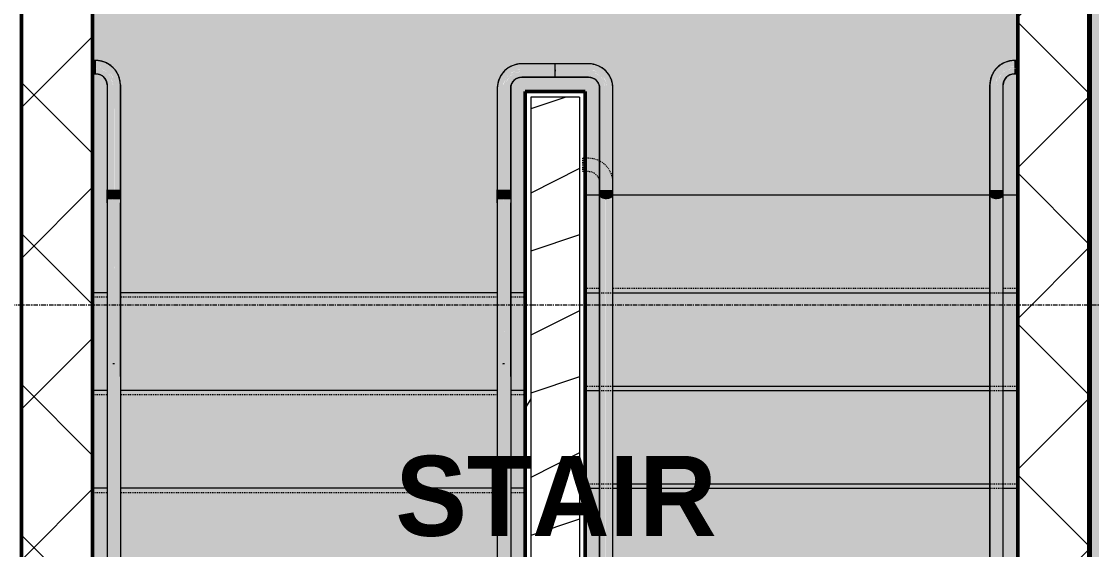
# Model space of a CAD drawing. Header units: inches. Extents: x -4218 to -1814, y 9706 to 12426.
# Drawn here: x -2640.3 to -2520, y 10139.7 to 10199.1 of the extents above; entities that cross this region are included whole.
import ezdxf

# ---------------------------------------------------------------- set-up
doc = ezdxf.new("R2010")
doc.units = ezdxf.units.IN
doc.header["$MEASUREMENT"] = 0
doc.linetypes.add('Grid Line 1_2_', pattern=[0.875, 0.5, -0.125, 0.125, -0.125])
doc.linetypes.add('Overhead 1_16_', pattern=[0.101562, 0.0625, -0.039062])
for name, color, linetype, lineweight in [('0-1', 7, 'Continuous', 5), ('0-5', 7, 'Continuous', 9), ('A-AREA-IDEN', 2, 'Continuous', 9), ('A-FLOR-1', 10, 'Continuous', 13), ('A-FLOR-HRAL-1', 7, 'Continuous', 9), ('A-FLOR-HRAL-3', 55, 'Continuous', 9), ('A-FLOR-HRAL-4', 7, 'Overhead 1_16_', 9), ('A-WALL', 113, 'Continuous', 13), ('A-WALL-10', 113, 'Continuous', 5), ('A-WALL-11', 113, 'Continuous', 50), ('A-WALL-3', 250, 'Continuous', 50), ('A-WALL-4', 10, 'Continuous', 13), ('A-WALL-PATT-1', 7, 'Continuous', 9), ('A-WALL-PATT-2', 53, 'Continuous', 9), ('A-WALL-PATT-5', 45, 'Continuous', 9), ('A-WALL-PATT-6', 111, 'Continuous', 9), ('I-WALL-1', 250, 'Continuous', 50), ('S-GRID-1', 1, 'Grid Line 1_2_', 9), ('S-STRS-2', 21, 'Continuous', 5), ('S-STRS-3', 7, 'Continuous', 9), ('S-STRS-4', 7, 'Overhead 1_16_', 9), ('S-STRS-MBND-1', 7, 'Overhead 1_16_', 9)]:
    doc.layers.add(name, color=color, linetype=linetype, lineweight=lineweight)
doc.layers.add('A-AREA-PATT-4', color=7, linetype='Continuous', lineweight=9, transparency=1)
doc.styles.add('Century Gothic_B', font='GOTHICB.TTF', dxfattribs={"height": 9})
pattern_1 = [(45, (0, 0), (-8.485281, 8.485281), []), (135, (0, 0), (-8.485281, -8.485281), [])]
pattern_2 = [(0, (0, 0), (30.72, 7.68), [1.267, -21.773, 1.267, -21.773, -122.88]), (0, (0, 0), (30.72, 7.68), [-46.08, 1.267, -44.813, 1.267, -21.773, -53.76]), (0, (0, 0), (30.72, 7.68), [-115.2, 1.267, -14.093, 1.267, -37.133]), (120, (11.52, 3.84), (-22.011075, 22.7643004), [1.267, -21.773, 1.267, -21.773, -122.88]), (120, (11.52, 3.84), (-22.011075, 22.7643004), [-46.08, 1.267, -44.813, 1.267, -21.773, -53.76]), (120, (11.52, 3.84), (-22.011075, 22.7643004), [-115.2, 1.267, -14.093, 1.267, -37.133]), (240, (15.36, 19.2), (-8.708925, -30.4443004), [1.267, -21.773, 1.267, -21.773, -122.88]), (240, (15.36, 19.2), (-8.708925, -30.4443004), [-46.08, 1.267, -44.813, 1.267, -21.773, -53.76]), (240, (15.36, 19.2), (-8.708925, -30.4443004), [-115.2, 1.267, -14.093, 1.267, -37.133])]

# ---------------------------------------------------------------- blocks, each defined once
blk = doc.blocks.new('CTR - 1st Phase - Shell_rvt-1-FLOOR PLAN - 2ND FLOOR')
at = {"layer": 'S-GRID-1'}
blk.add_line((-1814.21, 10167.19), (-4168.71, 10167.19), dxfattribs=at)
blk = doc.blocks.new('Top Rail Type - Top Rail_Internal_-2385019-FLOOR PLAN - 2ND FLOOR')
at = {"layer": 'A-FLOR-HRAL-1'}
for points in [[(-2580.32, 10193.5), (-2576.57, 10193.5), (-2576.57, 10193.68), (-2580.32, 10193.68), (-2580.32, 10193.59)], [(-2574.48, 10180.16), (-2574.48, 10191.59), (-2574.66, 10191.59), (-2574.66, 10180.16), (-2574.57, 10180.16)], [(-2574.57, 10179.11), (-2574.2, 10179.16), (-2573.92, 10179.3), (-2573.82, 10179.5), (-2573.89, 10180.16), (-2575.32, 10180.16), (-2575.26, 10179.35), (-2575.1, 10179.22), (-2574.77, 10179.12), (-2574.67, 10179.11)], [(-2574.57, 10080.59), (-2574.5, 10080.59), (-2574.5, 10179.11), (-2573.82, 10179.12), (-2573.85, 10179.4), (-2574.04, 10179.22), (-2574.38, 10179.12), (-2574.77, 10179.12), (-2575.1, 10179.22), (-2575.3, 10179.4), (-2575.32, 10179.4), (-2575.3, 10179.11), (-2574.65, 10179.11), (-2574.65, 10080.59)]]:
    blk.add_hatch(color=256, dxfattribs=at).paths.add_polyline_path(points, flags=0)
h = blk.add_hatch(color=256, dxfattribs=at)
h.paths.add_polyline_path([(-2574.63, 10191.59), (-2574.49, 10191.59), (-2574.52, 10192.12), (-2575.01, 10193), (-2575.03, 10193.01), (-2575.42, 10193.37), (-2575.55, 10193.41), (-2576.26, 10193.68), (-2576.57, 10193.67), (-2576.57, 10193.5), (-2575.77, 10193.29), (-2575.49, 10193.13), (-2575.32, 10193.01), (-2575.1, 10192.82), (-2574.88, 10192.38), (-2574.75, 10192.03), (-2574.72, 10191.82), (-2574.66, 10191.59)], flags=0)
h.paths.add_polyline_path([(-2574.63, 10193.53), (-2575.08, 10193.85), (-2574.68, 10193.57)], flags=0)
h.paths.add_polyline_path([(-2574.03, 10192.64), (-2574.57, 10193.47), (-2574.4, 10193.2), (-2574.04, 10192.66)], flags=0)
for p, q in [((-2576.57, 10194.34), (-2580.32, 10194.34)), ((-2580.32, 10193.5), (-2580.32, 10193.68)), ((-2580.32, 10192.84), (-2576.57, 10192.84)), ((-2575.32, 10191.59), (-2575.32, 10180.16)), ((-2573.82, 10180.16), (-2573.82, 10191.59)), ((-2575.32, 10179.5), (-2575.32, 10080.98)), ((-2573.82, 10080.98), (-2573.82, 10179.5))]:
    blk.add_line(p, q, dxfattribs=at)
at = {"layer": 'A-FLOR-HRAL-1', "flags": 128}
for points in [[(-2573.82, 10191.59), (-2573.83, 10191.7), (-2573.83, 10191.81), (-2573.84, 10191.92), (-2573.86, 10192.03), (-2573.88, 10192.14), (-2573.9, 10192.24), (-2573.93, 10192.35), (-2573.96, 10192.45), (-2574, 10192.56), (-2574.04, 10192.66), (-2574.09, 10192.76), (-2574.13, 10192.86), (-2574.19, 10192.96), (-2574.24, 10193.05), (-2574.3, 10193.14), (-2574.37, 10193.23), (-2574.44, 10193.32), (-2574.51, 10193.4), (-2574.58, 10193.48), (-2574.66, 10193.56), (-2574.74, 10193.64), (-2574.82, 10193.71), (-2574.91, 10193.78), (-2575, 10193.84), (-2575.09, 10193.9), (-2575.18, 10193.96), (-2575.28, 10194.01), (-2575.38, 10194.06), (-2575.48, 10194.11), (-2575.58, 10194.15), (-2575.68, 10194.19), (-2575.79, 10194.22), (-2575.89, 10194.25), (-2576, 10194.28), (-2576.11, 10194.3), (-2576.22, 10194.32), (-2576.32, 10194.33), (-2576.43, 10194.34), (-2576.54, 10194.34), (-2576.57, 10194.34)], [(-2576.57, 10192.84), (-2576.52, 10192.84), (-2576.47, 10192.84), (-2576.42, 10192.83), (-2576.37, 10192.82), (-2576.33, 10192.81), (-2576.28, 10192.8), (-2576.23, 10192.79), (-2576.18, 10192.78), (-2576.13, 10192.76), (-2576.09, 10192.74), (-2576.04, 10192.72), (-2576, 10192.7), (-2575.95, 10192.67), (-2575.91, 10192.65), (-2575.87, 10192.62), (-2575.83, 10192.59), (-2575.79, 10192.56), (-2575.75, 10192.53), (-2575.71, 10192.5), (-2575.68, 10192.46), (-2575.64, 10192.42), (-2575.61, 10192.39), (-2575.58, 10192.35), (-2575.55, 10192.31), (-2575.52, 10192.26), (-2575.5, 10192.22), (-2575.47, 10192.18), (-2575.45, 10192.13), (-2575.43, 10192.09), (-2575.41, 10192.04), (-2575.39, 10192), (-2575.38, 10191.95), (-2575.36, 10191.9), (-2575.35, 10191.85), (-2575.34, 10191.8), (-2575.33, 10191.75), (-2575.33, 10191.7), (-2575.33, 10191.65), (-2575.32, 10191.6), (-2575.32, 10191.59)], [(-2575.32, 10180.16), (-2575.32, 10180.11), (-2575.32, 10180.06), (-2575.32, 10180.01), (-2575.32, 10179.96), (-2575.32, 10179.91), (-2575.32, 10179.86), (-2575.32, 10179.81), (-2575.32, 10179.76), (-2575.32, 10179.72), (-2575.32, 10179.67), (-2575.32, 10179.63), (-2575.32, 10179.58), (-2575.32, 10179.54), (-2575.32, 10179.5)], [(-2573.82, 10179.5), (-2573.82, 10179.54), (-2573.82, 10179.59), (-2573.82, 10179.63), (-2573.82, 10179.68), (-2573.82, 10179.72), (-2573.82, 10179.77), (-2573.82, 10179.82), (-2573.82, 10179.87), (-2573.82, 10179.92), (-2573.82, 10179.97), (-2573.82, 10180.02), (-2573.82, 10180.07), (-2573.82, 10180.12), (-2573.82, 10180.16)]]:
    blk.add_lwpolyline(points, dxfattribs=at)
blk = doc.blocks.new('Top Rail Type - Top Rail_Internal_-V248-FLOOR PLAN - 2ND FLOOR')
at = {"layer": 'A-FLOR-HRAL-1'}
h = blk.add_hatch(color=256, dxfattribs=at)
h.paths.add_polyline_path([(-2577.77, 10192.84), (-2576.57, 10192.84), (-2576.57, 10193.5), (-2580.32, 10193.5), (-2580.32, 10192.84)], flags=0)
h.paths.add_polyline_path([(-2576.57, 10193.68), (-2576.57, 10194.34), (-2580.32, 10194.34), (-2580.32, 10193.68), (-2577.77, 10193.68)], flags=0)
h = blk.add_hatch(color=256, dxfattribs=at)
h.paths.add_polyline_path([(-2573.93, 10191.59), (-2573.82, 10191.59), (-2574.04, 10192.66), (-2574.63, 10193.53), (-2575.52, 10194.13), (-2576.57, 10194.34), (-2576.57, 10193.68), (-2576.05, 10193.65), (-2575.55, 10193.41), (-2575.55, 10193.45), (-2575.23, 10193.22), (-2574.77, 10192.67), (-2574.69, 10192.53), (-2574.62, 10192.32), (-2574.49, 10192.03), (-2574.49, 10191.59), (-2574.03, 10191.59)], flags=0)
h.paths.add_polyline_path([(-2575.1, 10191.59), (-2574.66, 10191.59), (-2574.88, 10192.38), (-2575.22, 10192.94), (-2576.02, 10193.4), (-2576.16, 10193.43), (-2576.4, 10193.46), (-2576.57, 10193.46), (-2576.57, 10192.84), (-2575.95, 10192.67), (-2575.49, 10192.21), (-2575.3, 10191.59), (-2575.22, 10191.59)], flags=0)
h = blk.add_hatch(color=256, dxfattribs=at)
h.paths.add_polyline_path([(-2574.48, 10180.16), (-2573.82, 10180.16), (-2573.82, 10191.59), (-2574.48, 10191.59), (-2574.48, 10180.16)], flags=0)
h.paths.add_polyline_path([(-2574.67, 10180.16), (-2574.66, 10180.16), (-2574.66, 10191.59), (-2575.32, 10191.59), (-2575.32, 10180.16), (-2574.78, 10180.16)], flags=0)
h = blk.add_hatch(color=256, dxfattribs=at)
h.paths.add_polyline_path([(-2573.82, 10069.59), (-2573.82, 10179.11), (-2574.5, 10179.11), (-2574.5, 10069.59), (-2574.38, 10069.59)], flags=0)
h.paths.add_polyline_path([(-2574.65, 10069.59), (-2574.67, 10179.11), (-2575.32, 10179.11), (-2575.32, 10069.59), (-2574.77, 10069.59)], flags=0)
for p, q in [((-2580.32, 10192.84), (-2580.32, 10194.34)), ((-2576.57, 10194.34), (-2580.32, 10194.34)), ((-2576.57, 10192.84), (-2580.32, 10192.84)), ((-2575.32, 10180.16), (-2575.32, 10191.59)), ((-2573.82, 10180.16), (-2573.82, 10191.59)), ((-2575.32, 10179.11), (-2575.32, 10180.16)), ((-2573.82, 10179.11), (-2573.82, 10180.16)), ((-2575.32, 10069.59), (-2575.32, 10179.11)), ((-2573.82, 10069.59), (-2573.82, 10179.11))]:
    blk.add_line(p, q, dxfattribs=at)
for radius in [2.75, 1.25]:
    blk.add_arc((-2576.57, 10191.59), radius, 0, 90, dxfattribs=at)
blk = doc.blocks.new('Top Rail Type - Top Rail_Internal_-2385021-FLOOR PLAN - 2ND FLOOR')
at = {"layer": 'A-FLOR-HRAL-1'}
for points in [[(-2586.07, 10191.59), (-2585.98, 10191.59), (-2585.77, 10192.39), (-2585.66, 10192.62), (-2585.56, 10192.74), (-2585.39, 10193.01), (-2584.86, 10193.28), (-2584.52, 10193.41), (-2584.1, 10193.49), (-2584.1, 10193.67), (-2584.6, 10193.65), (-2585.49, 10193.15), (-2585.5, 10193.13), (-2585.85, 10192.74), (-2585.89, 10192.62), (-2586.15, 10191.9), (-2586.15, 10191.59)], [(-2584.07, 10193.5), (-2580.32, 10193.5), (-2580.32, 10193.68), (-2584.07, 10193.68), (-2584.07, 10193.59)], [(-2585.98, 10180.17), (-2585.98, 10191.59), (-2586.16, 10191.59), (-2586.16, 10180.17), (-2586.07, 10180.17)], [(-2586, 10179.09), (-2585.98, 10179.1), (-2585.32, 10179.1), (-2585.35, 10180.17), (-2586.82, 10180.17), (-2586.78, 10179.1), (-2586, 10179.09)], [(-2586.18, 10160.57), (-2586.07, 10160.58), (-2585.97, 10160.58), (-2586, 10178.76), (-2586, 10179.09), (-2586.15, 10179.09), (-2586.18, 10160.58)]]:
    blk.add_hatch(color=256, dxfattribs=at).paths.add_polyline_path(points, flags=0)
for p, q in [((-2580.32, 10194.34), (-2584.07, 10194.34)), ((-2580.32, 10193.68), (-2580.32, 10193.5)), ((-2584.07, 10192.84), (-2580.32, 10192.84)), ((-2586.82, 10191.59), (-2586.82, 10180.17)), ((-2585.32, 10180.17), (-2585.32, 10191.59)), ((-2586.82, 10178.7), (-2586.82, 10159.18)), ((-2585.32, 10159.18), (-2585.32, 10178.7))]:
    blk.add_line(p, q, dxfattribs=at)
at = {"layer": 'A-FLOR-HRAL-1', "flags": 128}
for points in [[(-2584.07, 10194.34), (-2584.18, 10194.34), (-2584.29, 10194.33), (-2584.4, 10194.32), (-2584.51, 10194.3), (-2584.62, 10194.28), (-2584.73, 10194.26), (-2584.83, 10194.23), (-2584.94, 10194.2), (-2585.04, 10194.16), (-2585.14, 10194.12), (-2585.25, 10194.08), (-2585.34, 10194.03), (-2585.44, 10193.98), (-2585.53, 10193.92), (-2585.63, 10193.86), (-2585.72, 10193.8), (-2585.8, 10193.73), (-2585.89, 10193.66), (-2585.97, 10193.58), (-2586.05, 10193.51), (-2586.12, 10193.42), (-2586.19, 10193.34), (-2586.26, 10193.26), (-2586.33, 10193.17), (-2586.39, 10193.08), (-2586.45, 10192.98), (-2586.5, 10192.89), (-2586.55, 10192.79), (-2586.59, 10192.69), (-2586.64, 10192.59), (-2586.67, 10192.48), (-2586.71, 10192.38), (-2586.74, 10192.27), (-2586.76, 10192.16), (-2586.78, 10192.06), (-2586.8, 10191.95), (-2586.81, 10191.84), (-2586.82, 10191.73), (-2586.82, 10191.62), (-2586.82, 10191.59)], [(-2585.32, 10191.59), (-2585.32, 10191.64), (-2585.32, 10191.69), (-2585.31, 10191.74), (-2585.31, 10191.79), (-2585.3, 10191.84), (-2585.29, 10191.89), (-2585.28, 10191.93), (-2585.26, 10191.98), (-2585.24, 10192.03), (-2585.23, 10192.08), (-2585.2, 10192.12), (-2585.18, 10192.17), (-2585.16, 10192.21), (-2585.13, 10192.25), (-2585.11, 10192.3), (-2585.08, 10192.34), (-2585.05, 10192.38), (-2585.01, 10192.41), (-2584.98, 10192.45), (-2584.94, 10192.49), (-2584.91, 10192.52), (-2584.87, 10192.55), (-2584.83, 10192.58), (-2584.79, 10192.61), (-2584.75, 10192.64), (-2584.71, 10192.67), (-2584.66, 10192.69), (-2584.62, 10192.71), (-2584.57, 10192.74), (-2584.53, 10192.75), (-2584.48, 10192.77), (-2584.43, 10192.79), (-2584.38, 10192.8), (-2584.34, 10192.81), (-2584.29, 10192.82), (-2584.24, 10192.83), (-2584.19, 10192.83), (-2584.14, 10192.84), (-2584.09, 10192.84), (-2584.07, 10192.84)], [(-2586.82, 10178.7), (-2586.82, 10178.79), (-2586.82, 10178.89), (-2586.82, 10178.99), (-2586.82, 10179.09), (-2586.82, 10179.19), (-2586.82, 10179.29), (-2586.82, 10179.4), (-2586.82, 10179.51), (-2586.82, 10179.61), (-2586.82, 10179.72), (-2586.82, 10179.83), (-2586.82, 10179.94), (-2586.82, 10180.05), (-2586.82, 10180.16), (-2586.82, 10180.17)], [(-2585.32, 10180.17), (-2585.32, 10180.06), (-2585.32, 10179.95), (-2585.32, 10179.84), (-2585.32, 10179.73), (-2585.32, 10179.62), (-2585.32, 10179.51), (-2585.32, 10179.41), (-2585.32, 10179.3), (-2585.32, 10179.2), (-2585.32, 10179.1), (-2585.32, 10179), (-2585.32, 10178.9), (-2585.32, 10178.8), (-2585.32, 10178.71), (-2585.32, 10178.7)], [(-2586, 10160.58), (-2586.15, 10160.58), (-2586.22, 10160.56)]]:
    blk.add_lwpolyline(points, dxfattribs=at)
blk = doc.blocks.new('Top Rail Type - Top Rail_Internal_-V252-FLOOR PLAN - 2ND FLOOR')
at = {"layer": 'A-FLOR-HRAL-1'}
h = blk.add_hatch(color=256, dxfattribs=at)
h.paths.add_polyline_path([(-2586.82, 10191.59), (-2586.15, 10191.59), (-2586.13, 10192.12), (-2585.89, 10192.62), (-2585.94, 10192.62), (-2585.71, 10192.93), (-2585.15, 10193.4), (-2584.93, 10193.48), (-2584.52, 10193.67), (-2584.07, 10193.68), (-2584.07, 10194.34), (-2585.13, 10194.13), (-2586.02, 10193.53), (-2586.61, 10192.64), (-2586.8, 10191.72)], flags=0)
h.paths.add_polyline_path([(-2585.94, 10191.59), (-2585.32, 10191.59), (-2585.16, 10192.21), (-2584.7, 10192.67), (-2584.07, 10192.84), (-2584.1, 10193.49), (-2584.86, 10193.28), (-2585.43, 10192.94), (-2585.88, 10192.14), (-2585.91, 10192), (-2585.94, 10191.76), (-2585.98, 10191.59)], flags=0)
h = blk.add_hatch(color=256, dxfattribs=at)
h.paths.add_polyline_path([(-2580.32, 10192.84), (-2580.32, 10193.5), (-2584.07, 10193.5), (-2584.07, 10192.84), (-2581.99, 10192.84)], flags=0)
h.paths.add_polyline_path([(-2580.32, 10193.68), (-2580.32, 10194.34), (-2584.07, 10194.34), (-2584.07, 10193.68), (-2581.99, 10193.68)], flags=0)
h = blk.add_hatch(color=256, dxfattribs=at)
h.paths.add_polyline_path([(-2586.24, 10180.17), (-2586.16, 10180.17), (-2586.16, 10191.59), (-2586.82, 10191.59), (-2586.82, 10180.17), (-2586.32, 10180.17)], flags=0)
h.paths.add_polyline_path([(-2585.92, 10180.17), (-2585.32, 10180.17), (-2585.32, 10191.59), (-2585.98, 10191.59), (-2585.98, 10180.17)], flags=0)
blk.add_hatch(color=256, dxfattribs=at).paths.add_polyline_path([(-2586.82, 10123.47), (-2585.32, 10124.17), (-2585.32, 10179.1), (-2586, 10179.09), (-2585.97, 10160.57), (-2586.18, 10160.59), (-2586.15, 10178.76), (-2586.17, 10179.1), (-2586.82, 10179.1), (-2586.82, 10124.04)], flags=0)
for p, q in [((-2580.32, 10194.34), (-2584.07, 10194.34)), ((-2580.32, 10192.84), (-2580.32, 10194.34)), ((-2580.32, 10192.84), (-2584.07, 10192.84)), ((-2586.82, 10191.59), (-2586.82, 10180.17)), ((-2585.32, 10191.59), (-2585.32, 10180.17)), ((-2586.82, 10180.17), (-2586.82, 10179.1)), ((-2585.32, 10180.17), (-2585.32, 10179.1)), ((-2586.82, 10179.1), (-2586.82, 10123.47)), ((-2585.32, 10179.1), (-2585.32, 10124.17))]:
    blk.add_line(p, q, dxfattribs=at)
for radius in [2.75, 1.25]:
    blk.add_arc((-2584.07, 10191.59), radius, 90, 180, dxfattribs=at)
at = {"layer": 'A-FLOR-HRAL-4'}
for p, q in [((-2577.2, 10182.21), (-2577.2, 10183.71)), ((-2576.57, 10183.71), (-2577.2, 10183.71)), ((-2576.57, 10182.21), (-2577.2, 10182.21)), ((-2575.32, 10169.17), (-2575.32, 10180.96)), ((-2573.82, 10169.17), (-2573.82, 10180.96)), ((-2575.32, 10168.1), (-2575.32, 10169.17)), ((-2573.82, 10168.1), (-2573.82, 10169.17)), ((-2575.32, 10069.59), (-2575.32, 10168.1)), ((-2573.82, 10069.59), (-2573.82, 10168.1))]:
    blk.add_line(p, q, dxfattribs=at)
for radius in [2.75, 1.25]:
    blk.add_arc((-2576.57, 10180.96), radius, 0, 90, dxfattribs=at)
blk = doc.blocks.new('Top Rail Type - Top Rail_Internal_-2364897-FLOOR PLAN - 2ND FLOOR')
at = {"layer": 'A-FLOR-HRAL-1'}
h = blk.add_hatch(color=256, dxfattribs=at)
h.paths.add_polyline_path([(-2629.95, 10191.96), (-2629.87, 10191.96), (-2629.9, 10192.5), (-2630.39, 10193.38), (-2630.41, 10193.39), (-2630.8, 10193.74), (-2630.92, 10193.78), (-2631.66, 10194.06), (-2631.95, 10194.04), (-2631.95, 10193.87), (-2631.14, 10193.66), (-2630.87, 10193.5), (-2630.7, 10193.38), (-2630.48, 10193.2), (-2630.26, 10192.75), (-2630.12, 10192.41), (-2630.09, 10192.21), (-2630, 10191.96)], flags=0)
h.paths.add_polyline_path([(-2629.41, 10193.02), (-2629.97, 10193.86), (-2629.71, 10193.46), (-2629.42, 10193.03)], flags=0)
h.paths.add_polyline_path([(-2630, 10193.91), (-2630.46, 10194.24), (-2630.11, 10193.98)], flags=0)
for points in [[(-2632.32, 10193.87), (-2631.95, 10193.87), (-2631.95, 10194.06), (-2632.32, 10194.04), (-2632.32, 10193.9)], [(-2630.04, 10180.17), (-2629.86, 10180.17), (-2629.86, 10191.96), (-2630.04, 10191.96), (-2630.04, 10180.32)], [(-2629.87, 10179.09), (-2629.85, 10179.1), (-2629.2, 10179.1), (-2629.22, 10180.17), (-2630.7, 10180.17), (-2630.66, 10179.1), (-2629.87, 10179.09)], [(-2630.06, 10160.57), (-2629.95, 10160.58), (-2629.84, 10160.58), (-2629.87, 10178.76), (-2629.87, 10179.09), (-2630.03, 10179.09), (-2630.06, 10160.58)]]:
    blk.add_hatch(color=256, dxfattribs=at).paths.add_polyline_path(points, flags=0)
at = {"layer": 'A-FLOR-HRAL-3'}
blk.add_hatch(color=256, dxfattribs=at).paths.add_polyline_path([(-2629.84, 10160.57), (-2629.95, 10160.58), (-2629.87, 10160.57)], flags=0)
at = {"layer": 'A-FLOR-HRAL-1'}
for p, q in [((-2631.95, 10194.71), (-2632.32, 10194.71)), ((-2632.32, 10193.21), (-2631.95, 10193.21)), ((-2630.7, 10191.96), (-2630.7, 10180.17)), ((-2629.2, 10180.17), (-2629.2, 10191.96)), ((-2630.7, 10178.7), (-2630.7, 10159.18)), ((-2629.2, 10159.18), (-2629.2, 10178.7)), ((-2629.87, 10160.58), (-2630.03, 10160.58))]:
    blk.add_line(p, q, dxfattribs=at)
at = {"layer": 'A-FLOR-HRAL-1', "flags": 128}
for points in [[(-2629.2, 10191.96), (-2629.2, 10192.07), (-2629.21, 10192.18), (-2629.22, 10192.29), (-2629.23, 10192.4), (-2629.25, 10192.51), (-2629.28, 10192.62), (-2629.31, 10192.72), (-2629.34, 10192.83), (-2629.38, 10192.93), (-2629.42, 10193.04), (-2629.46, 10193.14), (-2629.51, 10193.23), (-2629.56, 10193.33), (-2629.62, 10193.43), (-2629.68, 10193.52), (-2629.74, 10193.61), (-2629.81, 10193.69), (-2629.88, 10193.78), (-2629.96, 10193.86), (-2630.03, 10193.94), (-2630.11, 10194.01), (-2630.2, 10194.08), (-2630.28, 10194.15), (-2630.37, 10194.22), (-2630.46, 10194.28), (-2630.56, 10194.34), (-2630.65, 10194.39), (-2630.75, 10194.44), (-2630.85, 10194.49), (-2630.95, 10194.53), (-2631.06, 10194.57), (-2631.16, 10194.6), (-2631.27, 10194.63), (-2631.37, 10194.65), (-2631.48, 10194.67), (-2631.59, 10194.69), (-2631.7, 10194.7), (-2631.81, 10194.71), (-2631.92, 10194.71), (-2631.95, 10194.71)], [(-2631.95, 10193.21), (-2631.9, 10193.21), (-2631.85, 10193.21), (-2631.8, 10193.21), (-2631.75, 10193.2), (-2631.7, 10193.19), (-2631.65, 10193.18), (-2631.6, 10193.17), (-2631.56, 10193.15), (-2631.51, 10193.13), (-2631.46, 10193.12), (-2631.42, 10193.1), (-2631.37, 10193.07), (-2631.33, 10193.05), (-2631.28, 10193.02), (-2631.24, 10193), (-2631.2, 10192.97), (-2631.16, 10192.94), (-2631.12, 10192.9), (-2631.09, 10192.87), (-2631.05, 10192.84), (-2631.02, 10192.8), (-2630.99, 10192.76), (-2630.95, 10192.72), (-2630.92, 10192.68), (-2630.9, 10192.64), (-2630.87, 10192.6), (-2630.85, 10192.55), (-2630.82, 10192.51), (-2630.8, 10192.46), (-2630.78, 10192.42), (-2630.77, 10192.37), (-2630.75, 10192.32), (-2630.74, 10192.27), (-2630.73, 10192.23), (-2630.72, 10192.18), (-2630.71, 10192.13), (-2630.7, 10192.08), (-2630.7, 10192.03), (-2630.7, 10191.98), (-2630.7, 10191.96)], [(-2630.7, 10178.7), (-2630.7, 10178.79), (-2630.7, 10178.89), (-2630.7, 10178.99), (-2630.7, 10179.09), (-2630.7, 10179.19), (-2630.7, 10179.29), (-2630.7, 10179.4), (-2630.7, 10179.51), (-2630.7, 10179.61), (-2630.7, 10179.72), (-2630.7, 10179.83), (-2630.7, 10179.94), (-2630.7, 10180.05), (-2630.7, 10180.16), (-2630.7, 10180.17)], [(-2629.2, 10180.17), (-2629.2, 10180.06), (-2629.2, 10179.95), (-2629.2, 10179.84), (-2629.2, 10179.73), (-2629.2, 10179.62), (-2629.2, 10179.51), (-2629.2, 10179.41), (-2629.2, 10179.3), (-2629.2, 10179.2), (-2629.2, 10179.1), (-2629.2, 10179), (-2629.2, 10178.9), (-2629.2, 10178.8), (-2629.2, 10178.71), (-2629.2, 10178.7)]]:
    blk.add_lwpolyline(points, dxfattribs=at)
blk = doc.blocks.new('Top Rail Type - Top Rail_Internal_-V253-FLOOR PLAN - 2ND FLOOR')
at = {"layer": 'A-FLOR-HRAL-1'}
h = blk.add_hatch(color=256, dxfattribs=at)
h.paths.add_polyline_path([(-2632.32, 10193.21), (-2631.95, 10193.21), (-2631.95, 10193.87), (-2632.32, 10193.83), (-2632.32, 10193.31)], flags=0)
h.paths.add_polyline_path([(-2632.32, 10194.06), (-2631.95, 10194.06), (-2631.95, 10194.71), (-2632.32, 10194.71), (-2632.32, 10194.21)], flags=0)
h = blk.add_hatch(color=256, dxfattribs=at)
h.paths.add_polyline_path([(-2630.09, 10191.96), (-2630.04, 10191.96), (-2630.26, 10192.75), (-2630.59, 10193.32), (-2631.4, 10193.77), (-2631.51, 10193.8), (-2631.78, 10193.84), (-2631.95, 10193.84), (-2631.95, 10193.21), (-2631.32, 10193.05), (-2630.87, 10192.59), (-2630.7, 10191.96), (-2630.09, 10191.96)], flags=0)
h.paths.add_polyline_path([(-2629.41, 10191.96), (-2629.2, 10191.96), (-2629.42, 10193.03), (-2630, 10193.91), (-2630.9, 10194.51), (-2631.95, 10194.71), (-2631.95, 10194.06), (-2631.41, 10194.02), (-2631.42, 10193.98), (-2630.63, 10193.61), (-2630.31, 10193.27), (-2630.07, 10192.91), (-2630, 10192.7), (-2629.87, 10192.38), (-2629.87, 10191.96), (-2629.42, 10191.96)], flags=0)
h = blk.add_hatch(color=256, dxfattribs=at)
h.paths.add_polyline_path([(-2630.05, 10180.17), (-2630.04, 10180.17), (-2630.04, 10191.96), (-2630.7, 10191.96), (-2630.7, 10180.17), (-2630.07, 10180.17)], flags=0)
h.paths.add_polyline_path([(-2629.79, 10180.17), (-2629.2, 10180.17), (-2629.2, 10191.96), (-2629.86, 10191.96), (-2629.85, 10180.17), (-2629.79, 10180.17)], flags=0)
blk.add_hatch(color=256, dxfattribs=at).paths.add_polyline_path([(-2630.7, 10103.01), (-2629.2, 10103.71), (-2629.2, 10179.1), (-2629.87, 10179.09), (-2629.84, 10160.57), (-2630.06, 10160.58), (-2630.03, 10178.76), (-2630.05, 10179.1), (-2630.7, 10179.1), (-2630.7, 10108.38)], flags=0)
for p, q in [((-2632.32, 10194.71), (-2631.95, 10194.71)), ((-2632.32, 10193.21), (-2631.95, 10193.21)), ((-2630.7, 10191.96), (-2630.7, 10180.17)), ((-2629.2, 10191.96), (-2629.2, 10180.17)), ((-2630.7, 10180.17), (-2630.7, 10179.1)), ((-2629.2, 10180.17), (-2629.2, 10179.1)), ((-2630.7, 10179.1), (-2630.7, 10103.01)), ((-2629.2, 10179.1), (-2629.2, 10103.71))]:
    blk.add_line(p, q, dxfattribs=at)
for radius in [2.75, 1.25]:
    blk.add_arc((-2631.95, 10191.96), radius, 0, 90, dxfattribs=at)
blk = doc.blocks.new('Top Rail Type - Top Rail_Internal_-2374953-FLOOR PLAN - 2ND FLOOR')
at = {"layer": 'A-FLOR-HRAL-1'}
for points in [[(-2530.64, 10191.96), (-2530.61, 10191.96), (-2530.4, 10192.77), (-2530.29, 10192.99), (-2530.17, 10193.13), (-2529.95, 10193.42), (-2529.49, 10193.66), (-2529.14, 10193.79), (-2528.86, 10193.84), (-2528.7, 10193.91), (-2528.7, 10194.04), (-2529.23, 10194.02), (-2529.65, 10193.84), (-2529.69, 10193.84), (-2530.3, 10193.33), (-2530.51, 10193.06), (-2530.51, 10192.99), (-2530.78, 10192.28), (-2530.78, 10191.96), (-2530.7, 10191.96)], [(-2528.7, 10193.87), (-2528.32, 10193.91), (-2528.32, 10194.04), (-2528.7, 10194.04), (-2528.7, 10193.91)], [(-2530.79, 10180.16), (-2530.61, 10180.16), (-2530.61, 10191.96), (-2530.79, 10191.96), (-2530.79, 10186.42)], [(-2530.7, 10179.11), (-2530.32, 10179.16), (-2530.05, 10179.3), (-2529.95, 10179.5), (-2530.01, 10180.16), (-2531.45, 10180.16), (-2531.38, 10179.35), (-2531.23, 10179.22), (-2530.89, 10179.12), (-2530.79, 10179.11)], [(-2530.7, 10070.07), (-2530.62, 10070.09), (-2530.62, 10179.11), (-2529.95, 10179.12), (-2529.97, 10179.4), (-2530.17, 10179.22), (-2530.5, 10179.12), (-2530.89, 10179.12), (-2531.23, 10179.22), (-2531.42, 10179.4), (-2531.45, 10179.4), (-2531.42, 10179.11), (-2530.78, 10179.11), (-2530.78, 10070.08)]]:
    blk.add_hatch(color=256, dxfattribs=at).paths.add_polyline_path(points, flags=0)
for p, q in [((-2528.32, 10194.71), (-2528.7, 10194.71)), ((-2528.7, 10193.21), (-2528.32, 10193.21)), ((-2531.45, 10191.96), (-2531.45, 10180.16)), ((-2529.95, 10180.16), (-2529.95, 10191.96)), ((-2531.45, 10179.5), (-2531.45, 10070.47)), ((-2529.95, 10070.47), (-2529.95, 10179.5))]:
    blk.add_line(p, q, dxfattribs=at)
at = {"layer": 'A-FLOR-HRAL-1', "flags": 128}
for points in [[(-2528.7, 10194.71), (-2528.81, 10194.71), (-2528.92, 10194.71), (-2529.03, 10194.69), (-2529.14, 10194.68), (-2529.25, 10194.66), (-2529.35, 10194.64), (-2529.46, 10194.61), (-2529.56, 10194.57), (-2529.67, 10194.54), (-2529.77, 10194.5), (-2529.87, 10194.45), (-2529.97, 10194.4), (-2530.07, 10194.35), (-2530.16, 10194.29), (-2530.25, 10194.23), (-2530.34, 10194.17), (-2530.43, 10194.1), (-2530.51, 10194.03), (-2530.59, 10193.96), (-2530.67, 10193.88), (-2530.75, 10193.8), (-2530.82, 10193.72), (-2530.89, 10193.63), (-2530.95, 10193.54), (-2531.01, 10193.45), (-2531.07, 10193.36), (-2531.12, 10193.26), (-2531.17, 10193.16), (-2531.22, 10193.06), (-2531.26, 10192.96), (-2531.3, 10192.86), (-2531.33, 10192.75), (-2531.36, 10192.65), (-2531.39, 10192.54), (-2531.41, 10192.43), (-2531.43, 10192.32), (-2531.44, 10192.21), (-2531.45, 10192.1), (-2531.45, 10191.99), (-2531.45, 10191.96)], [(-2529.95, 10191.96), (-2529.95, 10192.01), (-2529.94, 10192.06), (-2529.94, 10192.11), (-2529.93, 10192.16), (-2529.92, 10192.21), (-2529.91, 10192.26), (-2529.9, 10192.31), (-2529.89, 10192.36), (-2529.87, 10192.4), (-2529.85, 10192.45), (-2529.83, 10192.5), (-2529.81, 10192.54), (-2529.78, 10192.59), (-2529.76, 10192.63), (-2529.73, 10192.67), (-2529.7, 10192.71), (-2529.67, 10192.75), (-2529.64, 10192.79), (-2529.6, 10192.83), (-2529.57, 10192.86), (-2529.53, 10192.9), (-2529.5, 10192.93), (-2529.46, 10192.96), (-2529.42, 10192.99), (-2529.37, 10193.02), (-2529.33, 10193.04), (-2529.29, 10193.07), (-2529.24, 10193.09), (-2529.2, 10193.11), (-2529.15, 10193.13), (-2529.1, 10193.15), (-2529.06, 10193.16), (-2529.01, 10193.18), (-2528.96, 10193.19), (-2528.91, 10193.2), (-2528.86, 10193.2), (-2528.81, 10193.21), (-2528.76, 10193.21), (-2528.71, 10193.21), (-2528.7, 10193.21)], [(-2531.45, 10180.16), (-2531.45, 10180.11), (-2531.45, 10180.06), (-2531.45, 10180.01), (-2531.45, 10179.96), (-2531.45, 10179.91), (-2531.45, 10179.86), (-2531.45, 10179.81), (-2531.45, 10179.76), (-2531.45, 10179.72), (-2531.45, 10179.67), (-2531.45, 10179.63), (-2531.45, 10179.58), (-2531.45, 10179.54), (-2531.45, 10179.5)], [(-2529.95, 10179.5), (-2529.95, 10179.54), (-2529.95, 10179.59), (-2529.95, 10179.63), (-2529.95, 10179.68), (-2529.95, 10179.72), (-2529.95, 10179.77), (-2529.95, 10179.82), (-2529.95, 10179.87), (-2529.95, 10179.92), (-2529.95, 10179.97), (-2529.95, 10180.02), (-2529.95, 10180.07), (-2529.95, 10180.12), (-2529.95, 10180.16)]]:
    blk.add_lwpolyline(points, dxfattribs=at)
blk = doc.blocks.new('Top Rail Type - Top Rail_Internal_-V257-FLOOR PLAN - 2ND FLOOR')
at = {"layer": 'A-FLOR-HRAL-1'}
h = blk.add_hatch(color=256, dxfattribs=at)
h.paths.add_polyline_path([(-2530.05, 10191.96), (-2529.95, 10191.96), (-2529.78, 10192.59), (-2529.27, 10193.06), (-2528.7, 10193.21), (-2528.7, 10193.87), (-2529.49, 10193.66), (-2530.05, 10193.32), (-2530.5, 10192.52), (-2530.54, 10192.42), (-2530.57, 10192.14), (-2530.57, 10191.96), (-2530.17, 10191.96)], flags=0)
h.paths.add_polyline_path([(-2531.45, 10191.96), (-2530.78, 10191.96), (-2530.75, 10192.5), (-2530.51, 10192.99), (-2530.56, 10192.99), (-2530.3, 10193.33), (-2529.84, 10193.73), (-2529.64, 10193.85), (-2529.43, 10193.91), (-2529.11, 10194.04), (-2528.7, 10194.04), (-2528.7, 10194.71), (-2529.75, 10194.51), (-2530.7, 10193.83), (-2531.24, 10193.02), (-2531.35, 10192.47)], flags=0)
h = blk.add_hatch(color=256, dxfattribs=at)
h.paths.add_polyline_path([(-2528.7, 10193.21), (-2528.32, 10193.21), (-2528.32, 10193.87), (-2528.7, 10193.84), (-2528.7, 10193.82)], flags=0)
h.paths.add_polyline_path([(-2528.7, 10194.04), (-2528.32, 10194.06), (-2528.32, 10194.71), (-2528.7, 10194.71), (-2528.7, 10194.21)], flags=0)
h = blk.add_hatch(color=256, dxfattribs=at)
h.paths.add_polyline_path([(-2530.79, 10180.16), (-2530.79, 10180.16), (-2530.79, 10191.96), (-2531.45, 10191.96), (-2531.45, 10180.16), (-2530.9, 10180.16)], flags=0)
h.paths.add_polyline_path([(-2530.61, 10180.16), (-2529.95, 10180.16), (-2529.95, 10191.96), (-2530.61, 10191.96), (-2530.61, 10180.68)], flags=0)
h = blk.add_hatch(color=256, dxfattribs=at)
h.paths.add_polyline_path([(-2530.8, 10070.07), (-2530.78, 10070.07), (-2530.79, 10179.11), (-2531.45, 10179.11), (-2531.45, 10070.07)], flags=0)
h.paths.add_polyline_path([(-2530.62, 10070.07), (-2529.95, 10070.07), (-2529.95, 10179.11), (-2530.62, 10179.11), (-2530.62, 10070.47)], flags=0)
for p, q in [((-2528.7, 10194.71), (-2528.32, 10194.71)), ((-2528.7, 10193.21), (-2528.32, 10193.21)), ((-2531.45, 10180.16), (-2531.45, 10191.96)), ((-2529.95, 10180.16), (-2529.95, 10191.96)), ((-2531.45, 10179.11), (-2531.45, 10180.16)), ((-2529.95, 10179.11), (-2529.95, 10180.16)), ((-2531.45, 10070.07), (-2531.45, 10179.11)), ((-2529.95, 10070.07), (-2529.95, 10179.11))]:
    blk.add_line(p, q, dxfattribs=at)
for radius in [2.75, 1.25]:
    blk.add_arc((-2528.7, 10191.96), radius, 90, 180, dxfattribs=at)
blk = doc.blocks.new('CTR - 1st Phase -Stairs _ Elevators_rvt-1-FLOOR PLAN - 2ND FLOOR')
at = {"layer": 'A-WALL-PATT-1'}
h = blk.add_hatch(dxfattribs=at)
h.set_pattern_fill('FP_1', color=256, style=0, pattern_type=2)
h.set_pattern_definition(pattern_2)
h.paths.add_polyline_path([(-2583.7, 10069.59), (-2583.07, 10069.59), (-2583.07, 10191.21), (-2583.7, 10191.21), (-2583.7, 10078.22)], flags=0)
h = blk.add_hatch(dxfattribs=at)
h.set_pattern_fill('FP_1', color=256, style=0, pattern_type=2)
h.set_pattern_definition(pattern_2)
h.paths.add_polyline_path([(-2583.07, 10069.59), (-2576.95, 10069.59), (-2576.95, 10191.21), (-2583.07, 10191.21), (-2583.07, 10190.59), (-2577.57, 10190.59), (-2577.57, 10070.21), (-2583.07, 10070.21)], flags=0)
at = {"layer": 'A-WALL-PATT-2'}
h = blk.add_hatch(dxfattribs=at)
h.set_pattern_fill('FP_48', color=256, style=0, pattern_type=2)
h.set_pattern_definition([(216.87, (6.397, 15.994), (47.9809429, 31.9870857), [7.997, -71.971]), (206.565, (15.994, 11.196), (-15.993714, -15.9941327), [17.881, -17.881]), (198.435, (15.994, 3.199), (-31.9867405, -15.9938803), [10.115, -40.461])])
h.paths.add_polyline_path([(-2577.57, 10070.21), (-2577.57, 10190.59), (-2583.07, 10190.59), (-2583.07, 10070.21), (-2577.77, 10070.21)], flags=0)
at = {"layer": 'A-WALL-PATT-5'}
h = blk.add_hatch(dxfattribs=at)
h.set_pattern_fill('FP_47', color=256, style=0, pattern_type=2)
h.set_pattern_definition(pattern_1)
h.paths.add_polyline_path([(-2632.32, 10021.59), (-2632.32, 10253.59), (-2640.32, 10253.59), (-2640.32, 10021.59)], flags=0)
h = blk.add_hatch(dxfattribs=at)
h.set_pattern_fill('FP_47', color=256, style=0, pattern_type=2)
h.set_pattern_definition(pattern_1)
h.paths.add_polyline_path([(-2520.32, 10021.59), (-2520.32, 10253.59), (-2528.32, 10253.59), (-2528.32, 10021.59)], flags=0)
at = {"layer": 'S-STRS-2'}
h = blk.add_hatch(color=256, dxfattribs=at)
h.paths.add_polyline_path([(-2531.45, 10168.59), (-2531.47, 10179.59), (-2573.83, 10179.59), (-2573.82, 10179.4), (-2573.82, 10168.59), (-2535.38, 10168.59)], flags=0)
h.paths.add_polyline_path([(-2575.32, 10168.59), (-2575.35, 10179.59), (-2576.95, 10179.59), (-2576.95, 10168.59)], flags=0)
h.paths.add_polyline_path([(-2529.95, 10168.59), (-2528.32, 10168.59), (-2528.32, 10179.59), (-2529.95, 10179.59), (-2529.95, 10179.4), (-2529.95, 10168.7)], flags=0)
h = blk.add_hatch(color=256, dxfattribs=at)
h.paths.add_polyline_path([(-2629.2, 10157.59), (-2586.82, 10157.59), (-2586.82, 10168.59), (-2629.2, 10168.59), (-2629.2, 10158.15)], flags=0)
h.paths.add_polyline_path([(-2630.7, 10157.59), (-2630.7, 10168.59), (-2632.32, 10168.59), (-2632.32, 10157.59)], flags=0)
h.paths.add_polyline_path([(-2585.32, 10157.59), (-2583.7, 10157.59), (-2583.7, 10168.59), (-2585.32, 10168.59), (-2585.32, 10158.65)], flags=0)
h = blk.add_hatch(color=256, dxfattribs=at)
h.paths.add_polyline_path([(-2576.95, 10157.59), (-2575.32, 10157.59), (-2575.32, 10168.59), (-2576.95, 10168.59), (-2576.95, 10158.65)], flags=0)
h.paths.add_polyline_path([(-2573.82, 10157.59), (-2531.45, 10157.59), (-2531.45, 10168.59), (-2573.82, 10168.59), (-2573.82, 10158.65)], flags=0)
h.paths.add_polyline_path([(-2528.32, 10157.59), (-2528.32, 10168.59), (-2529.95, 10168.59), (-2529.95, 10157.59)], flags=0)
h = blk.add_hatch(color=256, dxfattribs=at)
h.paths.add_polyline_path([(-2632.32, 10146.59), (-2630.7, 10146.59), (-2630.7, 10157.59), (-2632.32, 10157.59), (-2632.32, 10148.59)], flags=0)
h.paths.add_polyline_path([(-2619.98, 10146.59), (-2586.82, 10146.59), (-2586.82, 10157.59), (-2629.2, 10157.59), (-2629.2, 10146.59)], flags=0)
h.paths.add_polyline_path([(-2585.32, 10146.59), (-2583.7, 10146.59), (-2583.7, 10157.59), (-2585.32, 10157.59), (-2585.32, 10148.59)], flags=0)
h = blk.add_hatch(color=256, dxfattribs=at)
h.paths.add_polyline_path([(-2576.95, 10146.59), (-2575.32, 10146.59), (-2575.32, 10157.59), (-2576.95, 10157.59), (-2576.95, 10148.59)], flags=0)
h.paths.add_polyline_path([(-2529.95, 10146.59), (-2528.32, 10146.59), (-2528.32, 10157.59), (-2529.95, 10157.59), (-2529.95, 10148.59)], flags=0)
h.paths.add_polyline_path([(-2535.38, 10146.59), (-2531.45, 10146.59), (-2531.45, 10157.59), (-2573.82, 10157.59), (-2573.82, 10146.59), (-2552.45, 10146.59)], flags=0)
h = blk.add_hatch(color=256, dxfattribs=at)
h.paths.add_polyline_path([(-2632.32, 10135.59), (-2630.7, 10135.59), (-2630.7, 10146.59), (-2632.32, 10146.59)], flags=0)
h.paths.add_polyline_path([(-2629.2, 10135.59), (-2586.82, 10135.59), (-2586.82, 10146.59), (-2629.2, 10146.59)], flags=0)
h.paths.add_polyline_path([(-2583.7, 10135.59), (-2583.7, 10146.59), (-2585.32, 10146.59), (-2585.32, 10135.59), (-2584.42, 10135.59)], flags=0)
h = blk.add_hatch(color=256, dxfattribs=at)
h.paths.add_polyline_path([(-2569.33, 10135.59), (-2531.45, 10135.59), (-2531.45, 10146.59), (-2573.82, 10146.59), (-2573.82, 10135.59)], flags=0)
h.paths.add_polyline_path([(-2575.32, 10135.59), (-2575.32, 10146.59), (-2576.95, 10146.59), (-2576.95, 10135.59)], flags=0)
h.paths.add_polyline_path([(-2528.32, 10135.59), (-2528.32, 10146.59), (-2529.95, 10146.59), (-2529.95, 10135.59)], flags=0)
at = {"layer": 'A-FLOR-1'}
for p, q in [((-2576.95, 10179.59), (-2575.32, 10179.59)), ((-2573.83, 10179.59), (-2531.44, 10179.59)), ((-2529.95, 10179.59), (-2528.32, 10179.59))]:
    blk.add_line(p, q, dxfattribs=at)
at = {"layer": 'A-WALL-3'}
for p, q in [((-2640.32, 10253.59), (-2640.32, 10021.59)), ((-2632.32, 10102.59), (-2632.32, 10253.59)), ((-2528.32, 10253.59), (-2528.32, 10021.59)), ((-2520.32, 10021.59), (-2520.32, 10253.59))]:
    blk.add_line(p, q, dxfattribs=at)
at = {"layer": 'A-WALL-4'}
for p, q in [((-2577.57, 10190.59), (-2583.07, 10190.59)), ((-2583.07, 10190.59), (-2583.07, 10070.21)), ((-2577.57, 10190.59), (-2577.57, 10070.21))]:
    blk.add_line(p, q, dxfattribs=at)
at = {"layer": 'I-WALL-1'}
for p, q in [((-2583.07, 10191.21), (-2583.7, 10191.21)), ((-2583.7, 10191.21), (-2583.7, 10069.59)), ((-2577.57, 10191.21), (-2583.07, 10191.21)), ((-2576.95, 10191.21), (-2577.57, 10191.21)), ((-2576.95, 10069.59), (-2576.95, 10191.21))]:
    blk.add_line(p, q, dxfattribs=at)
at = {"layer": 'S-STRS-3'}
for p, q in [((-2576.95, 10179.59), (-2575.32, 10179.59)), ((-2573.83, 10179.59), (-2531.44, 10179.59)), ((-2529.95, 10179.59), (-2528.32, 10179.59)), ((-2630.7, 10168.59), (-2632.32, 10168.59)), ((-2586.82, 10168.59), (-2629.2, 10168.59)), ((-2583.7, 10168.59), (-2585.32, 10168.59)), ((-2576.95, 10168.59), (-2575.32, 10168.59)), ((-2573.82, 10168.59), (-2531.45, 10168.59)), ((-2529.95, 10168.59), (-2528.32, 10168.59)), ((-2630.7, 10157.59), (-2632.32, 10157.59)), ((-2586.82, 10157.59), (-2629.2, 10157.59)), ((-2583.7, 10157.59), (-2585.32, 10157.59)), ((-2576.95, 10157.59), (-2575.32, 10157.59)), ((-2573.82, 10157.59), (-2531.45, 10157.59)), ((-2529.95, 10157.59), (-2528.32, 10157.59)), ((-2630.7, 10146.59), (-2632.32, 10146.59)), ((-2586.82, 10146.59), (-2629.2, 10146.59)), ((-2583.7, 10146.59), (-2585.32, 10146.59)), ((-2576.95, 10146.59), (-2575.32, 10146.59)), ((-2573.82, 10146.59), (-2531.45, 10146.59)), ((-2529.95, 10146.59), (-2528.32, 10146.59))]:
    blk.add_line(p, q, dxfattribs=at)
at = {"layer": 'S-STRS-4'}
for p, q in [((-2576.95, 10169.09), (-2575.32, 10169.09)), ((-2573.82, 10169.09), (-2531.45, 10169.09)), ((-2529.95, 10169.09), (-2528.32, 10169.09)), ((-2630.7, 10168.09), (-2632.32, 10168.09)), ((-2586.82, 10168.09), (-2629.2, 10168.09)), ((-2583.7, 10168.09), (-2585.32, 10168.09)), ((-2576.95, 10158.09), (-2575.32, 10158.09)), ((-2573.82, 10158.09), (-2531.45, 10158.09)), ((-2529.95, 10158.09), (-2528.32, 10158.09)), ((-2630.7, 10157.09), (-2632.32, 10157.09)), ((-2586.82, 10157.09), (-2629.2, 10157.09)), ((-2583.7, 10157.09), (-2585.32, 10157.09)), ((-2630.7, 10146.09), (-2632.32, 10146.09)), ((-2586.82, 10146.09), (-2629.2, 10146.09)), ((-2583.7, 10146.09), (-2585.32, 10146.09)), ((-2576.95, 10147.09), (-2575.32, 10147.09)), ((-2573.82, 10147.09), (-2531.45, 10147.09)), ((-2529.95, 10147.09), (-2528.32, 10147.09))]:
    blk.add_line(p, q, dxfattribs=at)
at = {"layer": 'S-STRS-MBND-1'}
for p, q in [((-2576.95, 10168.59), (-2528.32, 10168.59)), ((-2576.95, 10080.59), (-2576.95, 10168.59)), ((-2528.32, 10080.59), (-2528.32, 10168.59)), ((-2576.95, 10158.09), (-2528.32, 10158.09)), ((-2576.95, 10157.59), (-2528.32, 10157.59)), ((-2576.95, 10147.09), (-2528.32, 10147.09)), ((-2576.95, 10146.59), (-2528.32, 10146.59))]:
    blk.add_line(p, q, dxfattribs=at)
at = {"layer": '0-5'}
for name in ['Top Rail Type - Top Rail_Internal_-V253-FLOOR PLAN - 2ND FLOOR', 'Top Rail Type - Top Rail_Internal_-2364897-FLOOR PLAN - 2ND FLOOR', 'Top Rail Type - Top Rail_Internal_-2385019-FLOOR PLAN - 2ND FLOOR', 'Top Rail Type - Top Rail_Internal_-V248-FLOOR PLAN - 2ND FLOOR', 'Top Rail Type - Top Rail_Internal_-2385021-FLOOR PLAN - 2ND FLOOR', 'Top Rail Type - Top Rail_Internal_-V252-FLOOR PLAN - 2ND FLOOR', 'Top Rail Type - Top Rail_Internal_-2374953-FLOOR PLAN - 2ND FLOOR', 'Top Rail Type - Top Rail_Internal_-V257-FLOOR PLAN - 2ND FLOOR']:
    blk.add_blockref(name, (0, 0), dxfattribs=at)

msp = doc.modelspace()

# ---------------------------------------------------------------- hatches: boundary and pattern name
at = {"layer": 'A-AREA-PATT-4'}
h = msp.add_hatch(color=256, dxfattribs=at)
h.paths.add_polyline_path([(-2632.32374, 10168.5894), (-2630.69874, 10168.5894), (-2630.74214, 10192.12637), (-2630.9263, 10192.64949), (-2631.40753, 10193.06938), (-2631.94874, 10193.2144), (-2632.32374, 10193.171), (-2632.32374, 10168.70157)], flags=0)
h.paths.add_polyline_path([(-2629.19874, 10168.5894), (-2586.82374, 10168.5894), (-2586.79818, 10191.71787), (-2586.55564, 10192.73911), (-2586.05539, 10193.48692), (-2585.86488, 10193.66231), (-2585.5722, 10193.85674), (-2585.02939, 10194.15119), (-2584.07374, 10194.3394), (-2576.44526, 10194.31384), (-2575.42154, 10194.06979), (-2574.67621, 10193.57105), (-2574.50082, 10193.38054), (-2574.3064, 10193.08786), (-2574.01194, 10192.54505), (-2573.82374, 10191.5894), (-2573.82374, 10179.5894), (-2531.44346, 10179.5894), (-2531.44874, 10180.15767), (-2531.42318, 10192.09287), (-2531.18066, 10193.11411), (-2530.70384, 10193.83657), (-2530.5439, 10193.98738), (-2530.1972, 10194.22704), (-2529.65439, 10194.52619), (-2528.69874, 10194.7144), (-2528.32374, 10194.7144), (-2528.32374, 10253.5894), (-2620.57374, 10253.5894), (-2620.57374, 10218.5894), (-2622.32374, 10218.5894), (-2622.32374, 10253.5894), (-2632.32374, 10253.5894), (-2632.32374, 10194.7144), (-2631.82026, 10194.68884), (-2630.79902, 10194.44632), (-2630.09119, 10193.98174), (-2629.91852, 10193.80041), (-2629.68609, 10193.46286), (-2629.38694, 10192.92005), (-2629.19874, 10191.9644), (-2629.19874, 10168.70157)], flags=0)
h.paths.add_polyline_path([(-2583.69874, 10168.5894), (-2583.69874, 10191.2144), (-2576.94874, 10191.2144), (-2576.94874, 10179.5894), (-2575.31846, 10179.5894), (-2575.32374, 10180.15767), (-2575.36714, 10191.75137), (-2575.5513, 10192.27449), (-2576.03253, 10192.69438), (-2576.57374, 10192.8394), (-2584.23571, 10192.796), (-2584.75883, 10192.61183), (-2585.17872, 10192.1306), (-2585.32374, 10191.45926), (-2585.32374, 10168.5894)], flags=0)
h.paths.add_polyline_path([(-2529.95414, 10179.5894), (-2528.32374, 10179.5894), (-2528.32374, 10193.2144), (-2528.86071, 10193.171), (-2529.38383, 10192.98683), (-2529.80372, 10192.5056), (-2529.94874, 10191.9644), (-2529.95635, 10179.62595)], flags=0)
at = {"layer": 'A-WALL-10'}
for points in [[(-2640.32374, 10013.5894), (-2640.32374, 10261.5894), (-2640.57374, 10261.5894), (-2640.57374, 10013.5894)], [(-2520.32374, 10013.6269), (-2520.07374, 10013.6269), (-2520.07374, 10261.5894), (-2520.32374, 10261.5894), (-2520.32374, 10021.5894)]]:
    msp.add_hatch(color=256, dxfattribs=at).paths.add_polyline_path(points, flags=0)
at = {"layer": 'A-WALL-PATT-6'}
h = msp.add_hatch(dxfattribs=at)
h.set_pattern_fill('FP_2', color=256, style=0, pattern_type=2)
h.set_pattern_definition([(161.57, (0.48, 0.48), (-3.83995378, -1.544e-05), [0, -27.322, 3.034, 0]), (18.43, (-0.48, 0.48), (-3.83995378, 1.544e-05), [0, -27.322, 3.034, 0]), (108.43, (0.48, 0.48), (1.919622, -9.60052459), [9.106, -21.25]), (71.57, (-0.48, 0.48), (1.919622, 9.60052459), [9.106, -21.25])])
h.paths.add_polyline_path([(-2518.67978, 10013.6269), (-2516.57374, 10013.6269), (-2516.57374, 10261.5894), (-2520.07374, 10261.5894), (-2520.07374, 10013.6269)], flags=0)

# ---------------------------------------------------------------- linework, layer by layer
at = {"layer": 'A-WALL'}
msp.add_line((-2520.07374, 10261.5894), (-2520.07374, 10013.6269), dxfattribs=at)
at = {"layer": 'A-WALL-11'}
msp.add_line((-2520.32374, 10261.5894), (-2520.32374, 10013.6269), dxfattribs=at)

# ---------------------------------------------------------------- block references
at = {"layer": '0-1'}
for name in ['CTR - 1st Phase - Shell_rvt-1-FLOOR PLAN - 2ND FLOOR', 'CTR - 1st Phase -Stairs _ Elevators_rvt-1-FLOOR PLAN - 2ND FLOOR']:
    msp.add_blockref(name, (0, 0), dxfattribs=at)

# ---------------------------------------------------------------- texts
at = {"layer": 'A-AREA-IDEN', "insert": (-2598.2752, 10150.23878), "char_height": 9, "width": 39.39, "attachment_point": 1, "style": 'Century Gothic_B'}
msp.add_mtext('STAIR', dxfattribs=at)

doc.saveas('drawing.dxf')
